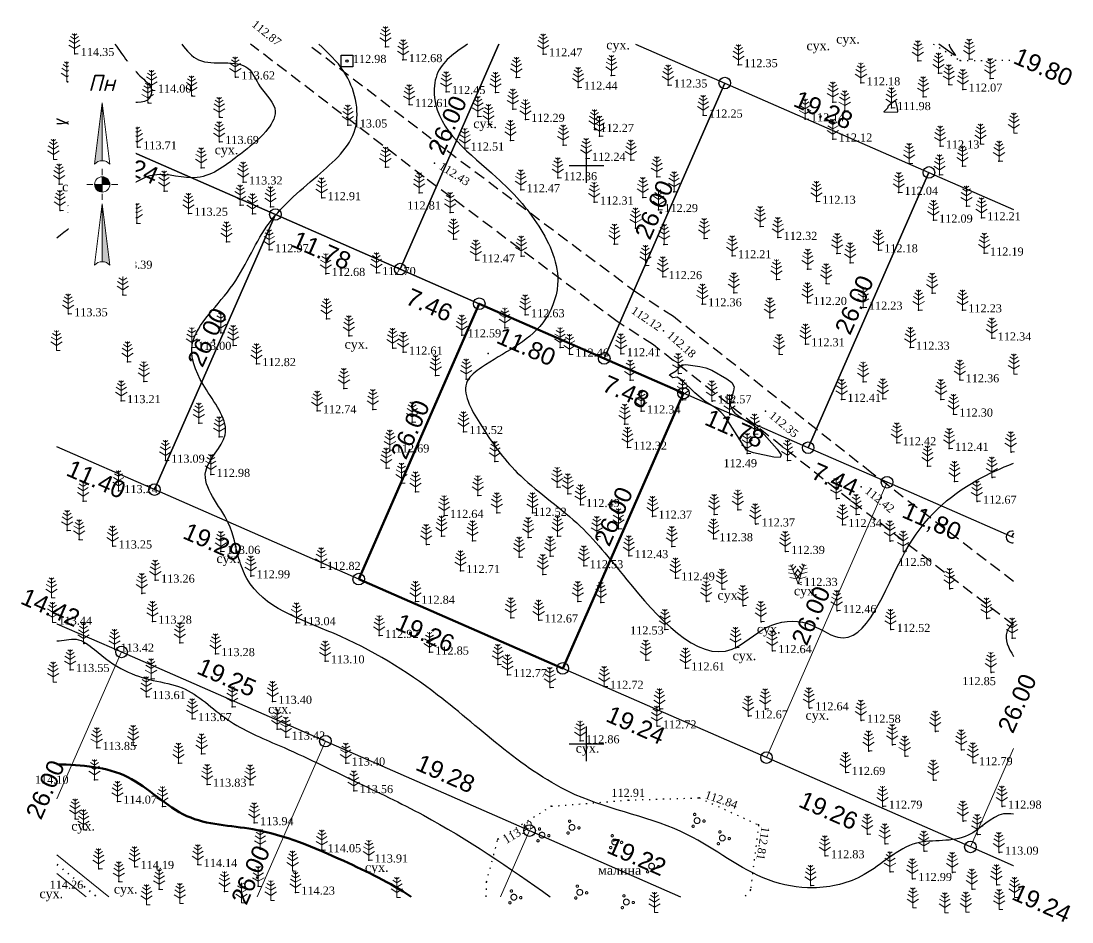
# Model space of a CAD drawing. Header units: millimetres. Extents: x 5405551.1 to 5405642, y 5525084.6 to 5525162.5.
import ezdxf
from ezdxf.enums import TextEntityAlignment as Align

# ---------------------------------------------------------------- set-up
doc = ezdxf.new("R2010")
doc.units = ezdxf.units.MM
doc.set_wipeout_variables(frame=1)
for name, pattern in [('DASHEDX2', [1.5, 1, -0.5]), ('HIDDEN', [0.5, 0, -0.5]), ('суцільна', [50, 50, 0])]:
    doc.linetypes.add(name, pattern=pattern)
for name, color, linetype, lineweight in [('#Лист (текст_ПН)', 250, 'Continuous', 0), ('#Штамп', 250, 'Continuous', 0), ('11900000', 1, 'Continuous', 30), ('Контур', 7, 'HIDDEN', 30), ('рельеф', 7, 'Continuous', 0), ('ТОЧКИ', 7, 'Continuous', 30), ('усл. знак', 7, 'суцільна', 20)]:
    doc.layers.add(name, color=color, linetype=linetype, lineweight=lineweight)
for name, color, linetype in [('SC007', 7, 'Continuous'), ('горизонтали', 42, 'Continuous'), ('дороги', 7, 'Continuous'), ('Ділянки_Межі', 10, 'Continuous'), ('надписи', 7, 'Continuous'), ('отметки', 7, 'Continuous'), ('промеры', 185, 'Continuous'), ('Растительность', 7, 'Continuous')]:
    doc.layers.add(name, color=color, linetype=linetype)
doc.styles.get("Standard").update_dxf_attribs({"font": 'arial.ttf'})
doc.styles.add('times', font='times.ttf')
doc.styles.add('Мой_Топо', font='isocpeui.ttf')
doc.linetypes.add('канава 0', pattern='A,0.9,0,["|",Standard,S=0.25,R=0,X=0,Y=0],0.1', length=1)

# ---------------------------------------------------------------- blocks, each defined once
blk = doc.blocks.new('SYMBOL902')
at = {"layer": 'SC007'}
blk.add_lwpolyline([(-1.25, -1.25), (-1.25, 1.25), (1.25, 1.25), (1.25, -1.25)], close=True, dxfattribs=at)
blk.add_circle((0, 0), 0.25, dxfattribs=at)
blk = doc.blocks.new('A$C51FE15A3')
at = {"layer": 'Растительность', "color": 94, "lineweight": 0}
for points in [[(-0.447, 1.172), (0, 0.895), (0.447, 1.172)], [(-0.343, 1.489), (0, 1.267), (0.343, 1.489)], [(-0.201, 1.726), (0, 1.584), (0.201, 1.726)], [(0, 1.75), (0, 0), (0.319, 0)], [(-0.493, 0.753), (0, 0.444), (0.493, 0.753)]]:
    blk.add_lwpolyline(points, dxfattribs=at)
blk = doc.blocks.new('A$C72385B22')
at = {"layer": 'усл. знак'}
for centre, radius in [((0, 0), 0.625), ((-0.02, 1.49), 0.25), ((-1.29, -0.64), 0.25), ((1.28, -0.76), 0.25)]:
    blk.add_circle(centre, radius, dxfattribs=at)
blk = doc.blocks.new('*U5')
at = {"color": 0}
for points in [[(-0.113, 0), (-0.109, -0.029), (-0.097, -0.056)], [(-0.113, 0), (-0.097, -0.056), (0, 0)], [(-0.097, -0.056), (0, -0.113), (0, 0)], [(-0.097, -0.056), (-0.08, -0.08), (-0.056, -0.097)], [(-0.097, -0.056), (-0.056, -0.097), (0, -0.113)], [(-0.056, -0.097), (-0.029, -0.109), (0, -0.113)]]:
    blk.add_solid(points, dxfattribs=at)
blk = doc.blocks.new('*U6')
at = {"color": 0}
for points in [[(0, 0), (0.097, 0.056), (0, 0.113)], [(0.097, 0.056), (0.029, 0.109), (0, 0.113)], [(0, 0), (0.113, 0), (0.097, 0.056)], [(0.097, 0.056), (0.056, 0.097), (0.029, 0.109)], [(0.097, 0.056), (0.08, 0.08), (0.056, 0.097)], [(0.113, 0), (0.109, 0.029), (0.097, 0.056)]]:
    blk.add_solid(points, dxfattribs=at)
blk = doc.blocks.new('*U7')
at = {"color": 0}
for points in [[(0, -1.136), (0.021, -1.138), (0, -0.288)], [(0.021, -1.138), (0.042, -1.142), (0, -0.288)], [(0.042, -1.142), (0.062, -1.15), (0, -0.288)], [(0.062, -1.15), (0.081, -1.16), (0, -0.288)], [(0.081, -1.16), (0.098, -1.173), (0, -0.288)], [(0.098, -1.173), (0.113, -1.188), (0, -0.288)]]:
    blk.add_solid(points, dxfattribs=at)
blk = doc.blocks.new('*U8')
at = {"color": 0}
for points in [[(-0.113, 0.297), (-0.098, 0.312), (0, 1.197)], [(-0.098, 0.312), (-0.081, 0.325), (0, 1.197)], [(-0.081, 0.325), (-0.062, 0.335), (0, 1.197)], [(-0.062, 0.335), (-0.042, 0.343), (0, 1.197)], [(-0.042, 0.343), (-0.021, 0.347), (0, 1.197)], [(-0.021, 0.347), (0, 0.349), (0, 1.197)]]:
    blk.add_solid(points, dxfattribs=at)
blk = doc.blocks.new('#Північ')
at = {"color": 7}
blk.add_wipeout([(-2.901, 10.635), (2.901, 10.635), (2.901, -7.981), (-2.901, -7.981)], dxfattribs=at).dxf.layer = '#Лист (текст_ПН)'
at = {"layer": '#Лист (текст_ПН)'}
for p, q in [((-0.663, 1.748), (0, 7.043)), ((0, 7.043), (0, 2.052)), ((0, 7.043), (0.663, 1.748)), ((0, 1.337), (0, 0.807)), ((-1.337, 0), (-0.807, 0)), ((-0.662, 0), (0.662, 0)), ((0, 0.662), (0, -0.662)), ((1.337, 0), (0.807, 0)), ((0, -1.337), (0, -0.807)), ((-0.663, -6.99), (0, -1.695)), ((0, -1.695), (0.663, -6.99)), ((0, -1.695), (0, -6.686))]:
    blk.add_line(p, q, dxfattribs=at)
at = {"layer": '#Лист (текст_ПН)', "flags": 128}
for points in [[(0, 7.043), (-0.663, 1.748, -0.218585), (0, 2.052)], [(0, 0), (-0.662, 0, 0.414214), (0, -0.662)]]:
    blk.add_lwpolyline(points, format="xyb", close=True, dxfattribs=at)
at = {"layer": '#Лист (текст_ПН)'}
blk.add_circle((0, 0), 0.662, dxfattribs=at)
for centre in [(0, 1.178), (0, -7.56)]:
    blk.add_arc(centre, 0.874, 40.67981, 139.32019, dxfattribs=at)
at = {"layer": '#Лист (текст_ПН)', "xscale": 5.883850111352785, "yscale": 5.883850111352785, "zscale": 5.883850111352785}
for name in ['*U8', '*U5', '*U6', '*U7']:
    blk.add_blockref(name, (0, 0), dxfattribs=at)
at = {"layer": '#Лист (текст_ПН)', "style": 'Мой_Топо'}
blk.add_text('Пн', height=1.4, dxfattribs=at).set_placement((-1.217, 8.077))

msp = doc.modelspace()

# ---------------------------------------------------------------- linework, layer by layer
at = {"layer": '11900000', "color": 7}
for points in [[(5405600, 5525148.5, 0), (5405600, 5525151.5, 0)], [(5405600, 5525148.5, 0), (5405600, 5525151.5, 0)], [(5405598.5, 5525150, 0), (5405601.5, 5525150, 0)], [(5405598.5, 5525150, 0), (5405601.5, 5525150, 0)], [(5405600, 5525098.5, 0), (5405600, 5525101.5, 0)], [(5405600, 5525098.5, 0), (5405600, 5525101.5, 0)], [(5405598.5, 5525100, 0), (5405601.5, 5525100, 0)], [(5405598.5, 5525100, 0), (5405601.5, 5525100, 0)]]:
    msp.add_polyline3d(points, dxfattribs=at)
at = {"layer": 'горизонтали', "color": 32}
msp.add_polyline3d([(5405631.366, 5525160.52, 112), (5405631.347, 5525160.432, 112), (5405631.477, 5525160.172, 112), (5405631.907, 5525159.532, 112), (5405631.797, 5525159.552, 112), (5405630.475, 5525160.52, 112)], dxfattribs=at)
for points in [[(5405625.767, 5525154.622, 112), (5405625.717, 5525154.662, 112), (5405626.067, 5525155.012, 112), (5405626.107, 5525155.202, 112), (5405626.517, 5525155.512, 112), (5405626.637, 5525155.572, 112), (5405626.717, 5525155.562, 112), (5405626.857, 5525154.972, 112), (5405626.877, 5525154.662, 112), (5405626.847, 5525154.592, 112), (5405625.767, 5525154.622, 112)], [(5405607.467, 5525131.652, 112.5), (5405607.167, 5525131.872, 112.5), (5405607.207, 5525131.942, 112.5), (5405607.747, 5525132.242, 112.5), (5405607.977, 5525132.482, 112.5), (5405608.107, 5525132.682, 112.5), (5405608.267, 5525132.782, 112.5), (5405608.567, 5525132.812, 112.5), (5405609.787, 5525132.632, 112.5), (5405610.307, 5525132.512, 112.5), (5405610.827, 5525132.302, 112.5), (5405612.137, 5525131.552, 112.5), (5405612.547, 5525131.232, 112.5), (5405612.747, 5525130.882, 112.5), (5405612.717, 5525130.512, 112.5), (5405612.437, 5525129.582, 112.5), (5405612.427, 5525129.292, 112.5), (5405612.497, 5525129.072, 112.5), (5405612.657, 5525128.782, 112.5), (5405612.827, 5525128.582, 112.5), (5405613.487, 5525128.122, 112.5), (5405614.617, 5525127.432, 112.5), (5405615.117, 5525126.992, 112.5), (5405616.487, 5525125.482, 112.5), (5405616.817, 5525124.992, 112.5), (5405616.727, 5525124.752, 112.5), (5405616.187, 5525124.772, 112.5), (5405614.427, 5525125.152, 112.5), (5405614.017, 5525125.292, 112.5), (5405613.827, 5525125.402, 112.5), (5405612.007, 5525128.242, 112.5), (5405611.617, 5525128.682, 112.5), (5405611.227, 5525128.982, 112.5), (5405610.247, 5525129.592, 112.5), (5405609.367, 5525130.362, 112.5), (5405608.267, 5525131.422, 112.5), (5405607.987, 5525131.632, 112.5), (5405607.827, 5525131.692, 112.5), (5405607.467, 5525131.652, 112.5)]]:
    msp.add_polyline3d(points, close=True, dxfattribs=at)
for points, knots in [([(5405559.196, 5525160.52, 113.973), (5405559.894, 5525159.546, 113.958), (5405560.8, 5525158.108, 113.95), (5405562.53, 5525156.801, 114.055), (5405562.057, 5525155.107, 113.802), (5405558.149, 5525156.361, 114.185), (5405555.91, 5525153.587, 114.03), (5405554.209, 5525153.602, 113.999), (5405554.185, 5525153.603, 113.999)], [96.2116, 96.2116, 96.2116, 96.2116, 99.889377, 101.25486, 101.908936, 104.462973, 110.221445, 110.304182, 110.304182, 110.304182, 110.304182]), ([(5405564.973, 5525160.52, 113.5), (5405565.394, 5525159.939, 113.5), (5405566.762, 5525158.287, 113.5), (5405570.613, 5525159.534, 113.5), (5405571.684, 5525156.553, 113.5), (5405573.627, 5525154.949, 113.5), (5405572.051, 5525152.507, 113.5), (5405569.761, 5525150.82, 113.5), (5405566.616, 5525148.238, 113.5), (5405562.705, 5525149.803, 113.5), (5405559.579, 5525147.6, 113.5), (5405556.888, 5525145.781, 113.5), (5405554.973, 5525144.384, 113.5), (5405554.185, 5525143.731, 113.5)], [99.863702, 99.863702, 99.863702, 99.863702, 101.912727, 106.243838, 108.163109, 110.655399, 112.587254, 115.519591, 119.766213, 123.497413, 126.54295, 130.488841, 133.513632, 133.513632, 133.513632, 133.513632]), ([(5405636.929, 5525093.906), (5405636.628, 5525093.956), (5405635.205, 5525094.035), (5405632.949, 5525091.153), (5405627.992, 5525092.164), (5405624.432, 5525088.349), (5405619.809, 5525087.234), (5405614.267, 5525088.284), (5405608.405, 5525093.232), (5405597.107, 5525094.992), (5405588.409, 5525103.854), (5405579.035, 5525109.606), (5405571.371, 5525111.966), (5405569.709, 5525116.448), (5405569.284, 5525119.656), (5405565.633, 5525123.218), (5405569.898, 5525126.87), (5405567.01, 5525130.436), (5405564.813, 5525135.049), (5405569.793, 5525139.231), (5405571.886, 5525145.046), (5405576.408, 5525148.838), (5405580.91, 5525152.767), (5405579.635, 5525157.929), (5405577.613, 5525159.783), (5405576.826, 5525160.52)], [181.738545, 181.738545, 181.738545, 181.738545, 182.66385, 186.23147, 190.763459, 196.023934, 200.592391, 204.501187, 212.520791, 222.836087, 237.536386, 248.01366, 256.866189, 258.720564, 261.95275, 266.836168, 270.378711, 274.599254, 278.374828, 284.568748, 290.803381, 296.97347, 302.199909, 307.230718, 310.466471, 310.466471, 310.466471, 310.466471]), ([(5405589.693, 5525160.52), (5405588.58, 5525159.745), (5405586.928, 5525158.637), (5405586.523, 5525153.415), (5405591.743, 5525149.767), (5405595.996, 5525145.101), (5405598.147, 5525140.306), (5405595.998, 5525135.121), (5405592.302, 5525133.657), (5405588.798, 5525130.974), (5405591.168, 5525126.951), (5405593.956, 5525122.982), (5405599.465, 5525119.279), (5405603.945, 5525113.455), (5405610.712, 5525105.665), (5405615.424, 5525110.46), (5405618.971, 5525110.905), (5405623.825, 5525107.203), (5405627.066, 5525117.716), (5405632.073, 5525122.093), (5405635.821, 5525123.846), (5405636.929, 5525124.266)], [99.413939, 99.413939, 99.413939, 99.413939, 103.244221, 105.220832, 113.967103, 119.548086, 124.864016, 128.424184, 134.979892, 136.668136, 140.471916, 145.840127, 152.573567, 159.115125, 170.0303, 173.592386, 177.120836, 179.98427, 189.282528, 198.155168, 201.671426, 201.671426, 201.671426, 201.671426]), ([(5405636.929, 5525110.504), (5405636.677, 5525110.224), (5405635.965, 5525109.392), (5405636.479, 5525108.278), (5405636.929, 5525107.556)], [157.956715, 157.956715, 157.956715, 157.956715, 159.036588, 161.273379, 161.273379, 161.273379, 161.273379]), ([(5405554.185, 5525108.898), (5405554.707, 5525108.911), (5405555.985, 5525109.336), (5405557.809, 5525107.807), (5405559.784, 5525106.268), (5405562.486, 5525105.421), (5405565.832, 5525104.897), (5405568.827, 5525101.723), (5405574.123, 5525099.626), (5405579.745, 5525096.832), (5405587.847, 5525093.027), (5405593.328, 5525089.272), (5405596.845, 5525086.768)], [10.18823, 10.18823, 10.18823, 10.18823, 11.81191, 13.632623, 16.826034, 19.431788, 22.005704, 26.799828, 31.811981, 38.996737, 45.651099, 58.667738, 58.667738, 58.667738, 58.667738])]:
    msp.add_open_spline(points, degree=3, knots=knots, dxfattribs=at)
at = {"layer": 'горизонтали', "color": 32, "lineweight": 50}
msp.add_open_spline([(5405584.818, 5525086.768), (5405583.008, 5525087.99), (5405578.467, 5525090.149), (5405572.117, 5525092.895), (5405565.016, 5525092.996), (5405560.595, 5525097.891), (5405556.32, 5525098.16), (5405554.185, 5525098.221)], degree=3, knots=[353.159158, 353.159158, 353.159158, 353.159158, 359.732332, 368.054814, 373.883266, 380.004986, 386.236113, 386.236113, 386.236113, 386.236113], dxfattribs=at)
at = {"layer": 'дороги', "color": 7, "linetype": 'DASHEDX2'}
for points in [[(5405636.929, 5525110.265), (5405622.827, 5525121.037), (5405605.772, 5525134.499), (5405602.629, 5525136.522), (5405585.937, 5525149.012), (5405570.923, 5525160.52)], [(5405636.929, 5525114.04), (5405624.667, 5525123.407), (5405607.518, 5525136.943), (5405604.341, 5525138.988), (5405587.749, 5525151.404), (5405575.855, 5525160.52)]]:
    msp.add_lwpolyline(points, dxfattribs=at)
at = {"layer": 'Ділянки_Межі'}
for points in [[(5405592.401, 5525160.52), (5405583.877, 5525141.051), (5405573.079, 5525145.778), (5405554.185, 5525154.05)], [(5405604.236, 5525160.52), (5405611.949, 5525157.143), (5405601.521, 5525133.326), (5405590.715, 5525138.057), (5405583.877, 5525141.051)], [(5405583.877, 5525141.051), (5405592.401, 5525160.52)], [(5405636.788, 5525117.886), (5405636.929, 5525118.208)], [(5405636.929, 5525117.824), (5405636.788, 5525117.886)]]:
    msp.add_lwpolyline(points, dxfattribs=at)
at = {"layer": 'Ділянки_Межі', "lineweight": 25}
for points in [[(5405604.236, 5525160.52), (5405611.949, 5525157.143), (5405629.608, 5525149.412), (5405636.929, 5525146.207)], [(5405554.185, 5525154.05), (5405573.079, 5525145.778), (5405562.618, 5525121.976), (5405554.185, 5525125.668)], [(5405619.165, 5525125.601), (5405629.608, 5525149.412), (5405636.929, 5525146.207)], [(5405636.929, 5525089.442), (5405633.199, 5525091.075), (5405615.555, 5525098.8), (5405597.932, 5525106.515), (5405580.288, 5525114.24), (5405562.618, 5525121.976), (5405554.185, 5525125.668)], [(5405636.929, 5525118.208), (5405636.788, 5525117.886), (5405625.982, 5525122.617), (5405619.165, 5525125.601)], [(5405554.185, 5525110.385), (5405559.77, 5525107.94), (5405577.405, 5525100.219), (5405595.064, 5525092.487), (5405608.129, 5525086.768)]]:
    msp.add_lwpolyline(points, dxfattribs=at)
at = {"layer": 'Ділянки_Межі'}
msp.add_lwpolyline([(5405601.521, 5525133.326), (5405611.949, 5525157.143), (5405629.608, 5525149.412), (5405619.165, 5525125.601), (5405608.375, 5525130.325)], close=True, dxfattribs=at)
at = {"layer": 'Ділянки_Межі', "lineweight": 25}
msp.add_lwpolyline([(5405562.618, 5525121.976), (5405573.079, 5525145.778), (5405583.877, 5525141.051), (5405590.715, 5525138.057), (5405580.288, 5525114.24)], close=True, dxfattribs=at)
at = {"layer": 'Ділянки_Межі', "lineweight": 50}
msp.add_lwpolyline([(5405580.288, 5525114.24), (5405590.715, 5525138.057), (5405601.521, 5525133.326), (5405608.375, 5525130.325), (5405597.932, 5525106.515)], close=True, dxfattribs=at)
at = {"layer": 'Ділянки_Межі', "lineweight": 0}
msp.add_lwpolyline([(5405597.932, 5525106.515), (5405608.375, 5525130.325), (5405619.165, 5525125.601), (5405625.982, 5525122.617), (5405615.555, 5525098.8)], close=True, dxfattribs=at)
for points in [[(5405615.555, 5525098.8), (5405625.982, 5525122.617), (5405636.788, 5525117.886), (5405636.929, 5525117.824)], [(5405554.185, 5525110.385), (5405559.77, 5525107.94), (5405554.185, 5525095.227)], [(5405554.185, 5525095.227), (5405559.77, 5525107.94), (5405577.405, 5525100.219), (5405571.515, 5525086.768)], [(5405571.515, 5525086.768), (5405577.405, 5525100.219), (5405595.064, 5525092.487), (5405592.555, 5525086.768)], [(5405636.929, 5525099.579), (5405633.199, 5525091.075), (5405615.555, 5525098.8)], [(5405633.199, 5525091.075), (5405636.929, 5525099.579)], [(5405592.555, 5525086.768), (5405595.064, 5525092.487), (5405608.129, 5525086.768)], [(5405636.929, 5525089.442), (5405633.199, 5525091.075)]]:
    msp.add_lwpolyline(points, dxfattribs=at)
at = {"layer": 'Контур', "color": 7, "linetype": 'HIDDEN'}
for points, elevation in [([(5405629.979, 5525160.52), (5405632.31, 5525159.09), (5405636.929, 5525159.128)], 112.419), ([(5405591.322, 5525086.768), (5405591.339, 5525088.05), (5405592.33, 5525091.761), (5405596.946, 5525094.594), (5405603.597, 5525095.127), (5405609.731, 5525095.321), (5405614.878, 5525092.983), (5405614.173, 5525087.355), (5405613.671, 5525086.768)], 113.78)]:
    msp.add_lwpolyline(points, dxfattribs=dict(at, elevation=elevation))
at = {"layer": 'отметки', "color": 7}
for p in [(5405582.592, 5525160.284, 112.646), (5405555.741, 5525159.68, 114.35), (5405596.232, 5525159.65, 112.471), (5405633.082, 5525159.201, 112.053), (5405584.114, 5525159.152, 112.68), (5405613.121, 5525158.717, 112.353), (5405628.641, 5525159.065, 112.106), (5405632.306, 5525159.087, 112.003), (5405569.638, 5525157.652, 113.624), (5405593.916, 5525157.623, 112.396), (5405602.132, 5525157.795, 112.38), (5405630.431, 5525157.997, 112.131), (5405634.891, 5525157.53, 112.092), (5405555.095, 5525157.249, 114.254), (5405562.411, 5525156.517, 114.001), (5405599.27, 5525156.767, 112.442), (5405607.038, 5525156.961, 112.353), (5405623.723, 5525157.15, 112.176), (5405631.32, 5525157.004, 112.102), (5405632.548, 5525156.598, 112.072), (5405565.875, 5525156.026, 113.925), (5405587.839, 5525156.394, 112.445), (5405592.11, 5525156.333, 112.378), (5405629.112, 5525155.963, 112.099), (5405562.062, 5525155.421, 113.914), (5405584.643, 5525155.274, 112.605), (5405593.61, 5525154.895, 112.334), (5405621.302, 5525155.499, 112.162), (5405622.317, 5525154.752, 112.279), (5405626.358, 5525155.004, 111.98), (5405568.266, 5525154.191, 113.923), (5405590.598, 5525154.264, 112.443), (5405594.699, 5525153.986, 112.291), (5405610.089, 5525154.355, 112.246), (5405618.891, 5525154.033, 112.141), (5405579.348, 5525153.503, 113.052), (5405591.514, 5525153.548, 112.404), (5405600.685, 5525153.112, 112.271), (5405568.241, 5525152.073, 113.689), (5405593.401, 5525152.174, 112.332), (5405601.101, 5525152.542, 112.194), (5405621.298, 5525152.282, 112.119), (5405561.149, 5525151.609, 113.711), (5405589.462, 5525151.502, 112.506), (5405597.977, 5525151.779, 112.274), (5405630.566, 5525151.687, 112.135), (5405634.069, 5525151.875, 112.149), (5405586.843, 5525150.208, 112.433), (5405599.966, 5525150.616, 112.241), (5405603.82, 5525150.478, 112.238), (5405627.887, 5525150.183, 112.201), (5405635.664, 5525150.393, 112.144), (5405566.666, 5525149.81, 113.572), (5405582.593, 5525149.857, 112.932), (5405630.522, 5525149.201, 112.184), (5405632.518, 5525149.953, 112.283), (5405554.379, 5525148.406, 113.643), (5405556.62, 5525148.494, 113.646), (5405570.289, 5525148.572, 113.325), (5405597.497, 5525148.94, 112.362), (5405606.078, 5525149.043, 112.198), (5405563.458, 5525147.797, 113.36), (5405585.513, 5525147.659, 112.809), (5405594.299, 5525147.902, 112.467), (5405607.554, 5525147.743, 112.176), (5405626.99, 5525147.672, 112.043), (5405570.02, 5525146.589, 113.108), (5405577.084, 5525147.212, 112.912), (5405600.655, 5525146.831, 112.308), (5405604.852, 5525147.246, 112.208), (5405619.87, 5525146.902, 112.127), (5405632.851, 5525146.504, 112.22), (5405554.453, 5525146.122, 113.566), (5405565.565, 5525145.863, 113.247), (5405571.094, 5525145.828, 113.097), (5405572.651, 5525146.44, 113.018), (5405588.191, 5525145.941, 112.662), (5405606.223, 5525146.183, 112.288), (5405561.101, 5525145.013, 113.362), (5405615.006, 5525144.729, 112.25), (5405629.989, 5525145.271, 112.089), (5405634.15, 5525145.476, 112.212), (5405604.238, 5525144.599, 112.246), (5405616.543, 5525143.778, 112.317), (5405568.862, 5525143.402, 113.094), (5405588.492, 5525143.646, 112.532), (5405602.395, 5525143.207, 112.312), (5405606.69, 5525143.19, 112.194), (5405610.164, 5525143.688, 112.174), (5405572.545, 5525142.712, 112.972), (5405594.341, 5525142.185, 112.61), (5405612.58, 5525142.191, 112.214), (5405621.652, 5525142.414, 112.271), (5405625.236, 5525142.703, 112.182), (5405634.394, 5525142.421, 112.192), (5405559.032, 5525141.282, 113.394), (5405590.406, 5525141.836, 112.47), (5405605.071, 5525141.359, 112.302), (5405619.117, 5525141.046, 112.236), (5405622.797, 5525141.594, 112.329), (5405577.444, 5525140.657, 112.676), (5405581.812, 5525140.733, 112.703), (5405606.58, 5525140.382, 112.258), (5405616.412, 5525140.14, 112.224), (5405620.714, 5525139.795, 112.276), (5405559.878, 5525138.814, 113.277), (5405612.733, 5525138.999, 112.272), (5405629.879, 5525138.958, 112.216), (5405603.485, 5525137.755, 112.12), (5405610.007, 5525138.032, 112.361), (5405619.108, 5525138.144, 112.204), (5405623.914, 5525137.74, 112.233), (5405628.719, 5525137.51, 112.189), (5405632.514, 5525137.514, 112.233), (5405555.168, 5525137.171, 113.35), (5405577.495, 5525136.75, 112.754), (5405594.689, 5525137.088, 112.634), (5405615.85, 5525136.845, 112.254), (5405592.917, 5525135.959, 112.543), (5405606.645, 5525135.721, 112.176), (5405568.352, 5525135.526, 112.944), (5405579.439, 5525135.282, 112.73), (5405579.468, 5525135.273, 112.732), (5405589.2, 5525135.352, 112.59), (5405635.057, 5525135.077, 112.336), (5405565.863, 5525134.264, 112.998), (5405569.42, 5525134.454, 112.911), (5405583.222, 5525134.2, 112.578), (5405584.136, 5525133.856, 112.608), (5405591.472, 5525133.744, 112.506), (5405597.709, 5525134.265, 112.387), (5405618.921, 5525134.574, 112.31), (5405627.994, 5525134.276, 112.33), (5405560.282, 5525133.03, 113.209), (5405571.447, 5525132.862, 112.819), (5405598.521, 5525133.681, 112.461), (5405602.972, 5525133.72, 112.414), (5405616.643, 5525133.682, 112.371), (5405607.933, 5525132.015, 112.524), (5405561.698, 5525131.318, 113.209), (5405586.94, 5525131.841, 112.582), (5405589.584, 5525131.543, 112.499), (5405603.757, 5525131.446, 112.408), (5405623.906, 5525131.294, 112.322), (5405632.285, 5525131.464, 112.358), (5405579.008, 5525130.718, 112.697), (5405559.751, 5525129.659, 113.21), (5405608.287, 5525129.743, 112.336), (5405610.851, 5525129.643, 112.572), (5405622.059, 5525129.771, 112.408), (5405625.609, 5525129.83, 112.373), (5405630.645, 5525129.775, 112.348), (5405576.679, 5525128.78, 112.74), (5405581.513, 5525128.9, 112.682), (5405604.712, 5525128.766, 112.339), (5405612.376, 5525128.451, 112.526), (5405615.468, 5525128.758, 112.347), (5405631.74, 5525128.495, 112.296), (5405566.447, 5525127.729, 113.044), (5405584.91, 5525127.817, 112.642), (5405603.287, 5525127.628, 112.27), (5405568.224, 5525126.551, 113.02), (5405589.36, 5525126.987, 112.516), (5405614.529, 5525126.752, 112.568), (5405603.543, 5525125.629, 112.318), (5405626.829, 5525126.02, 112.42), (5405582.988, 5525125.396, 112.691), (5405613.885, 5525125.109, 112.494), (5405631.359, 5525125.534, 112.41), (5405636.709, 5525125.224, 112.448), (5405563.558, 5525124.505, 113.087), (5405582.67, 5525123.831, 112.702), (5405592.068, 5525124.412, 112.526), (5405617.388, 5525124.489, 112.498), (5405629.491, 5525124.013, 112.415), (5405567.486, 5525123.277, 112.984), (5405635.082, 5525123.035, 112.583), (5405583.978, 5525122.531, 112.735), (5405597.44, 5525122.18, 112.461), (5405623.747, 5525122.222, 112.424), (5405631.832, 5525122.676, 112.359), (5405559.51, 5525121.874, 113.245), (5405585.187, 5525121.778, 112.69), (5405590.595, 5525121.462, 112.574), (5405598.382, 5525121.612, 112.556), (5405621.604, 5525121.194, 112.497), (5405556.442, 5525120.985, 113.216), (5405599.455, 5525120.672, 112.488), (5405613.071, 5525120.219, 112.333), (5405633.786, 5525120.962, 112.669), (5405587.669, 5525119.73, 112.645), (5405592.227, 5525119.976, 112.655), (5405595.315, 5525119.981, 112.516), (5405605.71, 5525119.668, 112.372), (5405611.029, 5525119.828, 112.395), (5405623.327, 5525119.821, 112.492), (5405555.073, 5525118.454, 113.28), (5405602.75, 5525118.601, 112.433), (5405614.623, 5525118.995, 112.37), (5405622.126, 5525118.942, 112.339), (5405556.101, 5525117.656, 113.33), (5405587.45, 5525117.953, 112.662), (5405590.117, 5525117.563, 112.7), (5405594.951, 5525117.83, 112.564), (5405597.478, 5525117.95, 112.575), (5405600.894, 5525117.933, 112.464), (5405610.977, 5525117.716, 112.382), (5405626.258, 5525117.528, 112.435), (5405559.006, 5525117.088, 113.247), (5405568.362, 5525116.619, 113.058), (5405586.134, 5525117.231, 112.759), (5405607.366, 5525117.059, 112.46), (5405617.197, 5525116.614, 112.385), (5405627.403, 5525116.634, 112.496), (5405594.156, 5525116.148, 112.644), (5405596.847, 5525116.213, 112.567), (5405603.653, 5525116.254, 112.433), (5405577.05, 5525115.232, 112.818), (5405589.092, 5525114.962, 112.708), (5405599.76, 5525115.38, 112.534), (5405562.691, 5525114.137, 113.259), (5405570.941, 5525114.508, 112.986), (5405596.199, 5525114.652, 112.61), (5405607.679, 5525114.327, 112.492), (5405618.31, 5525113.847, 112.326), (5405561.524, 5525113.007, 113.205), (5405611.716, 5525113.359, 112.442), (5405631.411, 5525113.401, 112.668), (5405585.198, 5525112.305, 112.839), (5405599.238, 5525112.314, 112.595), (5405601.224, 5525112.215, 112.592), (5405610.367, 5525112.305, 112.483), (5405613.531, 5525111.935, 112.507), (5405621.667, 5525111.503, 112.458), (5405562.439, 5525110.582, 113.283), (5405574.888, 5525110.451, 113.038), (5405593.437, 5525110.901, 112.741), (5405595.852, 5525110.69, 112.674), (5405615.098, 5525110.552, 112.5), (5405634.61, 5525110.846, 112.759), (5405582.056, 5525109.354, 112.918), (5405606.772, 5525109.881, 112.531), (5405626.327, 5525109.87, 112.521), (5405556.494, 5525108.669, 113.516), (5405564.81, 5525108.728, 113.342), (5405612.91, 5525108.31, 112.5), (5405636.822, 5525109.128, 113.079), (5405559.176, 5525108.162, 113.422), (5405567.891, 5525107.776, 113.277), (5405586.405, 5525107.909, 112.853), (5405616.066, 5525108.038, 112.636), (5405577.382, 5525107.154, 113.1), (5405592.327, 5525106.859, 112.758), (5405605.112, 5525107.223, 112.678), (5405608.549, 5525106.54, 112.609), (5405555.325, 5525106.407, 113.55), (5405562.32, 5525105.62, 113.478), (5405593.161, 5525105.966, 112.774), (5405635, 5525106.162, 112.85), (5405596.834, 5525104.863, 112.816), (5405601.519, 5525104.952, 112.722), (5405561.916, 5525104.062, 113.606), (5405569.326, 5525103.204, 113.425), (5405572.838, 5525103.653, 113.396), (5405606.32, 5525103.012, 112.754), (5405615.476, 5525103, 112.678), (5405619.265, 5525103.091, 112.637), (5405565.891, 5525102.161, 113.673), (5405614, 5525102.387, 112.674), (5405623.758, 5525102.017, 112.579), (5405573.227, 5525101.258, 113.455), (5405606.095, 5525101.519, 112.717), (5405630.188, 5525101.068, 112.702), (5405573.975, 5525100.56, 113.424), (5405599.441, 5525100.24, 112.857), (5405557.622, 5525099.66, 113.852), (5405560.782, 5525099.872, 113.915), (5405624.424, 5525099.37, 112.638), (5405626.46, 5525099.915, 112.663), (5405632.425, 5525099.467, 112.733), (5405564.691, 5525098.317, 113.824), (5405566.699, 5525099.129, 113.706), (5405579.165, 5525098.316, 113.398), (5405627.547, 5525098.917, 112.657), (5405633.441, 5525098.34, 112.787), (5405622.424, 5525097.499, 112.693), (5405557.434, 5525096.889, 114.134), (5405567.169, 5525096.48, 113.828), (5405630.012, 5525096.844, 112.829), (5405570.893, 5525096.45, 113.829), (5405579.851, 5525095.929, 113.557), (5405559.423, 5525095.016, 114.068), (5405603.597, 5525095.127, 112.91), (5405609.731, 5525095.321, 112.84), (5405563.305, 5525094.566, 114.022), (5405596.946, 5525094.594, 113.093), (5405625.635, 5525094.582, 112.789), (5405635.946, 5525094.584, 112.978), (5405555.754, 5525093.498, 114.187), (5405571.249, 5525093.158, 113.938), (5405614.878, 5525092.983, 112.807), (5405632.561, 5525093.309, 112.932), (5405556.482, 5525092.572, 114.136), (5405624.294, 5525092.168, 112.907), (5405633.82, 5525092.145, 113.016), (5405592.33, 5525091.761, 113.417), (5405625.809, 5525091.342, 112.947), (5405571.77, 5525090.877, 114.179), (5405577.088, 5525090.815, 114.052), (5405620.628, 5525090.294, 112.833), (5405629.189, 5525090.711, 113.025), (5405635.686, 5525090.603, 113.094), (5405560.906, 5525089.368, 114.194), (5405566.378, 5525089.542, 114.141), (5405581.154, 5525089.931, 113.909), (5405557.796, 5525089.193, 114.217), (5405574.575, 5525088.996, 114.087), (5405626.266, 5525088.922, 113.025), (5405628.197, 5525088.327, 112.994), (5405631.657, 5525088.874, 113.031), (5405559.539, 5525088.076, 114.244), (5405563.031, 5525087.417, 114.254), (5405571.599, 5525087.674, 114.318), (5405591.339, 5525088.05, 113.619), (5405619.396, 5525087.735, 112.989), (5405633.35, 5525087.409, 113.097), (5405635.471, 5525087.792, 113.11), (5405568.668, 5525087.224, 114.333), (5405574.824, 5525087.147, 114.232), (5405614.173, 5525087.355, 113.055)]:
    msp.add_point(p, dxfattribs=at)
at = {"layer": 'рельеф', "color": 7, "linetype": 'канава 0'}
for points, elevation in [([(5405558.672, 5525086.768), (5405554.185, 5525090.402)], 113.66), ([(5405554.185, 5525088.782), (5405556.717, 5525086.768)], 113.39)]:
    msp.add_lwpolyline(points, dxfattribs=dict(at, elevation=elevation))
at = {"layer": 'рельеф', "color": 7, "linetype": 'HIDDEN', "lineweight": 40, "elevation": 113.4}
msp.add_lwpolyline([(5405554.185, 5525089.567), (5405557.617, 5525086.768)], dxfattribs=at)
at = {"layer": 'ТОЧКИ'}
for centre in [(5405611.949, 5525157.143, 107.24), (5405629.608, 5525149.412, 107.24), (5405573.079, 5525145.778, 107.24), (5405583.877, 5525141.051, 107.24), (5405590.715, 5525138.057, 107.24), (5405601.521, 5525133.326, 107.24), (5405608.375, 5525130.325, 107.24), (5405619.165, 5525125.601, 107.24), (5405625.982, 5525122.617), (5405562.618, 5525121.976), (5405580.288, 5525114.24), (5405559.771, 5525107.939), (5405597.932, 5525106.515), (5405577.405, 5525100.219), (5405615.555, 5525098.8), (5405595.064, 5525092.487), (5405633.199, 5525091.075)]:
    msp.add_circle(centre, 0.5, dxfattribs=at)
for centre, start, end in [((5405636.788, 5525117.886, 107.24), 90, 270), ((5405636.787, 5525117.886, 107.24), 73.56503, 89.91923), ((5405636.787, 5525117.886, 107.24), 270.08075, 286.43511)]:
    msp.add_arc(centre, 0.5, start, end, dxfattribs=at)

# ---------------------------------------------------------------- block references
at = {"layer": 'отметки', "color": 7, "xscale": 0.400000000372529, "yscale": 0.400000000372529, "zscale": 0.400000000372529}
msp.add_blockref('SYMBOL902', (5405579.27, 5525159.05, 112.98), dxfattribs=at)
at = {"layer": 'Растительность', "color": 7}
for p in [(5405582.6, 5525160.29, 112.65), (5405555.69, 5525159.68, 114.35), (5405596.24, 5525159.65, 112.47), (5405584.12, 5525159.15, 112.68), (5405613.13, 5525158.72, 112.35), (5405628.65, 5525159.06, 112.11), (5405633.09, 5525159.2, 112.05), (5405569.61, 5525157.65, 113.63), (5405593.92, 5525157.62, 112.4), (5405602.14, 5525157.79, 112.38), (5405630.44, 5525158, 112.13), (5405634.9, 5525157.53, 112.09), (5405555.05, 5525157.25, 114.26), (5405599.27, 5525156.77, 112.44), (5405607.04, 5525156.96, 112.35), (5405623.73, 5525157.15, 112.18), (5405631.33, 5525157, 112.1), (5405632.55, 5525156.6, 112.07), (5405562.37, 5525156.51, 114), (5405565.83, 5525156.02, 113.93), (5405587.85, 5525156.39, 112.45), (5405592.12, 5525156.33, 112.38), (5405629.12, 5525155.96, 112.1), (5405562.03, 5525155.41, 113.92), (5405584.65, 5525155.27, 112.61), (5405593.62, 5525154.89, 112.33), (5405621.3, 5525155.5, 112.16), (5405622.32, 5525154.75, 112.28), (5405626.37, 5525155, 111.98), (5405568.22, 5525154.17, 113.93), (5405590.6, 5525154.26, 112.44), (5405594.71, 5525153.98, 112.29), (5405610.09, 5525154.35, 112.25), (5405618.89, 5525154.03, 112.14), (5405579.35, 5525153.5, 113.05), (5405591.52, 5525153.55, 112.4), (5405600.69, 5525153.11, 112.27), (5405568.22, 5525152.06, 113.69), (5405593.41, 5525152.17, 112.33), (5405601.11, 5525152.54, 112.19), (5405621.3, 5525152.28, 112.12), (5405636.96, 5525152.81, 112.05), (5405561.13, 5525151.6, 113.71), (5405589.47, 5525151.5, 112.51), (5405597.98, 5525151.78, 112.27), (5405630.57, 5525151.69, 112.13), (5405634.07, 5525151.87, 112.15), (5405553.87, 5525150.53, 113.8), (5405599.97, 5525150.61, 112.24), (5405603.83, 5525150.48, 112.24), (5405627.89, 5525150.18, 112.2), (5405635.67, 5525150.39, 112.14), (5405566.65, 5525149.8, 113.57), (5405582.59, 5525149.86, 112.93), (5405632.52, 5525149.95, 112.28), (5405554.37, 5525148.4, 113.64), (5405556.61, 5525148.49, 113.65), (5405570.28, 5525148.57, 113.32), (5405597.5, 5525148.94, 112.36), (5405606.08, 5525149.04, 112.2), (5405630.53, 5525149.2, 112.18), (5405563.45, 5525147.79, 113.36), (5405585.51, 5525147.66, 112.81), (5405594.3, 5525147.9, 112.47), (5405607.56, 5525147.74, 112.18), (5405627, 5525147.67, 112.04), (5405570.02, 5525146.59, 113.11), (5405577.08, 5525147.21, 112.91), (5405600.66, 5525146.83, 112.31), (5405604.86, 5525147.24, 112.21), (5405619.88, 5525146.9, 112.13), (5405554.44, 5525146.12, 113.57), (5405565.56, 5525145.86, 113.25), (5405571.09, 5525145.83, 113.1), (5405572.65, 5525146.44, 113.02), (5405588.19, 5525145.94, 112.66), (5405606.23, 5525146.18, 112.29), (5405632.85, 5525146.5, 112.22), (5405561.1, 5525145.01, 113.36), (5405615.01, 5525144.73, 112.25), (5405629.99, 5525145.27, 112.09), (5405634.15, 5525145.48, 112.21), (5405604.24, 5525144.6, 112.25), (5405568.86, 5525143.4, 113.09), (5405588.49, 5525143.64, 112.53), (5405602.4, 5525143.2, 112.31), (5405606.7, 5525143.19, 112.19), (5405610.17, 5525143.69, 112.17), (5405616.55, 5525143.78, 112.32), (5405572.54, 5525142.71, 112.97), (5405594.34, 5525142.18, 112.61), (5405612.58, 5525142.19, 112.21), (5405621.66, 5525142.41, 112.27), (5405625.24, 5525142.7, 112.18), (5405634.4, 5525142.42, 112.19), (5405559.03, 5525141.28, 113.39), (5405590.41, 5525141.83, 112.47), (5405605.08, 5525141.36, 112.3), (5405622.8, 5525141.59, 112.33), (5405577.44, 5525140.66, 112.68), (5405581.81, 5525140.73, 112.7), (5405606.58, 5525140.38, 112.26), (5405619.12, 5525141.04, 112.24), (5405616.42, 5525140.14, 112.22), (5405620.72, 5525139.79, 112.28), (5405559.88, 5525138.81, 113.28), (5405612.74, 5525139, 112.27), (5405629.88, 5525138.96, 112.22), (5405610.01, 5525138.03, 112.36), (5405619.11, 5525138.14, 112.2), (5405623.92, 5525137.74, 112.23), (5405628.72, 5525137.51, 112.19), (5405632.52, 5525137.51, 112.23), (5405555.16, 5525137.17, 113.35), (5405577.49, 5525136.75, 112.75), (5405594.69, 5525137.09, 112.63), (5405615.85, 5525136.84, 112.25), (5405592.92, 5525135.96, 112.54), (5405568.35, 5525135.53, 112.94), (5405579.44, 5525135.28, 112.73), (5405589.2, 5525135.35, 112.59), (5405635.06, 5525135.08, 112.34), (5405554.14, 5525134, 113.36), (5405565.86, 5525134.26, 113), (5405569.42, 5525134.45, 112.91), (5405583.22, 5525134.2, 112.58), (5405584.14, 5525133.86, 112.61), (5405597.71, 5525134.26, 112.39), (5405618.92, 5525134.57, 112.31), (5405628, 5525134.27, 112.33), (5405560.28, 5525133.03, 113.21), (5405598.52, 5525133.68, 112.46), (5405602.97, 5525133.72, 112.41), (5405616.64, 5525133.68, 112.37), (5405571.45, 5525132.86, 112.82), (5405607.91, 5525132.03, 112.52), (5405561.7, 5525131.32, 113.21), (5405586.94, 5525131.84, 112.58), (5405589.58, 5525131.54, 112.5), (5405603.76, 5525131.44, 112.41), (5405623.91, 5525131.29, 112.32), (5405632.29, 5525131.46, 112.36), (5405636.96, 5525131.97, 112.14), (5405579.01, 5525130.72, 112.7), (5405559.75, 5525129.66, 113.21), (5405608.29, 5525129.74, 112.34), (5405610.83, 5525129.66, 112.57), (5405622.06, 5525129.77, 112.41), (5405625.61, 5525129.83, 112.37), (5405630.65, 5525129.77, 112.35), (5405576.68, 5525128.78, 112.74), (5405581.51, 5525128.9, 112.68), (5405604.71, 5525128.76, 112.34), (5405612.35, 5525128.47, 112.53), (5405631.74, 5525128.49, 112.3), (5405566.45, 5525127.73, 113.04), (5405584.91, 5525127.82, 112.64), (5405603.29, 5525127.63, 112.27), (5405568.22, 5525126.55, 113.02), (5405589.36, 5525126.99, 112.52), (5405614.51, 5525126.77, 112.57), (5405603.54, 5525125.63, 112.32), (5405626.83, 5525126.02, 112.42), (5405582.99, 5525125.4, 112.69), (5405613.89, 5525125.11, 112.49), (5405631.36, 5525125.53, 112.41), (5405636.68, 5525125.25, 112.45), (5405563.56, 5525124.5, 113.09), (5405582.67, 5525123.83, 112.7), (5405592.07, 5525124.41, 112.53), (5405617.36, 5525124.51, 112.5), (5405629.49, 5525124.01, 112.41), (5405567.49, 5525123.28, 112.98), (5405635.06, 5525123.06, 112.58), (5405583.98, 5525122.53, 112.73), (5405597.44, 5525122.18, 112.46), (5405631.83, 5525122.68, 112.36), (5405559.51, 5525121.87, 113.24), (5405585.19, 5525121.78, 112.69), (5405590.6, 5525121.46, 112.57), (5405598.38, 5525121.61, 112.56), (5405621.58, 5525121.22, 112.5), (5405556.44, 5525120.98, 113.22), (5405599.46, 5525120.67, 112.49), (5405613.07, 5525120.22, 112.33), (5405633.76, 5525120.99, 112.67), (5405587.67, 5525119.73, 112.64), (5405592.23, 5525119.98, 112.66), (5405595.32, 5525119.98, 112.52), (5405605.71, 5525119.67, 112.37), (5405611.03, 5525119.83, 112.39), (5405623.3, 5525119.84, 112.49), (5405555.07, 5525118.45, 113.28), (5405602.75, 5525118.6, 112.43), (5405614.59, 5525119.02, 112.37), (5405622.13, 5525118.94, 112.34), (5405556.1, 5525117.65, 113.33), (5405587.45, 5525117.95, 112.66), (5405590.12, 5525117.56, 112.7), (5405594.95, 5525117.83, 112.56), (5405597.48, 5525117.95, 112.57), (5405600.89, 5525117.93, 112.46), (5405610.98, 5525117.71, 112.38), (5405626.23, 5525117.55, 112.43), (5405559, 5525117.09, 113.25), (5405568.36, 5525116.62, 113.06), (5405586.13, 5525117.23, 112.76), (5405607.37, 5525117.06, 112.46), (5405617.17, 5525116.64, 112.38), (5405627.37, 5525116.66, 112.49), (5405594.16, 5525116.15, 112.64), (5405596.85, 5525116.21, 112.57), (5405603.65, 5525116.25, 112.43), (5405577.05, 5525115.23, 112.82), (5405589.09, 5525114.96, 112.71), (5405599.76, 5525115.38, 112.53), (5405562.69, 5525114.14, 113.26), (5405570.94, 5525114.51, 112.99), (5405596.2, 5525114.65, 112.61), (5405607.68, 5525114.33, 112.49), (5405561.52, 5525113.01, 113.2), (5405611.69, 5525113.38, 112.44), (5405631.38, 5525113.42, 112.67), (5405553.7, 5525112.61, 113.39), (5405585.2, 5525112.3, 112.84), (5405599.24, 5525112.31, 112.6), (5405601.22, 5525112.21, 112.59), (5405610.34, 5525112.32, 112.48), (5405613.5, 5525111.95, 112.51), (5405621.63, 5525111.52, 112.46), (5405553.81, 5525110.49, 113.44), (5405562.44, 5525110.58, 113.28), (5405574.89, 5525110.45, 113.04), (5405593.44, 5525110.9, 112.74), (5405595.85, 5525110.69, 112.67), (5405615.07, 5525110.57, 112.5), (5405634.58, 5525110.87, 112.76), (5405582.06, 5525109.35, 112.92), (5405606.77, 5525109.88, 112.53), (5405626.29, 5525109.89, 112.52), (5405556.49, 5525108.67, 113.52), (5405564.81, 5525108.73, 113.34), (5405636.8, 5525109.14, 113.08), (5405559.17, 5525108.16, 113.42), (5405567.89, 5525107.77, 113.28), (5405586.41, 5525107.91, 112.85), (5405612.88, 5525108.33, 112.5), (5405616.04, 5525108.05, 112.64), (5405577.38, 5525107.15, 113.1), (5405592.33, 5525106.86, 112.76), (5405605.11, 5525107.22, 112.68), (5405608.55, 5525106.54, 112.61), (5405555.32, 5525106.4, 113.55), (5405593.16, 5525105.97, 112.77), (5405634.97, 5525106.18, 112.85), (5405553.85, 5525105.33, 113.63), (5405562.32, 5525105.62, 113.48), (5405596.83, 5525104.86, 112.82), (5405601.52, 5525104.95, 112.72), (5405561.91, 5525104.06, 113.61), (5405569.33, 5525103.2, 113.43), (5405572.84, 5525103.65, 113.4), (5405606.3, 5525103.02, 112.75), (5405615.45, 5525103.01, 112.68), (5405619.23, 5525103.11, 112.64), (5405565.89, 5525102.16, 113.67), (5405613.97, 5525102.4, 112.67), (5405623.72, 5525102.03, 112.58), (5405573.23, 5525101.25, 113.46), (5405606.07, 5525101.53, 112.72), (5405630.15, 5525101.09, 112.7), (5405573.98, 5525100.56, 113.42), (5405599.44, 5525100.24, 112.86), (5405557.62, 5525099.65, 113.85), (5405560.78, 5525099.86, 113.92), (5405624.39, 5525099.38, 112.64), (5405626.43, 5525099.93, 112.66), (5405632.39, 5525099.48, 112.73), (5405566.7, 5525099.12, 113.71), (5405627.51, 5525098.93, 112.66), (5405633.41, 5525098.36, 112.79), (5405564.69, 5525098.31, 113.82), (5405579.17, 5525098.31, 113.4), (5405622.39, 5525097.51, 112.69), (5405557.43, 5525096.88, 114.13), (5405629.98, 5525096.86, 112.83), (5405567.17, 5525096.47, 113.83), (5405570.89, 5525096.44, 113.83), (5405579.85, 5525095.92, 113.56), (5405559.42, 5525095.01, 114.07), (5405563.3, 5525094.56, 114.02), (5405625.6, 5525094.59, 112.79), (5405635.92, 5525094.6, 112.98), (5405555.75, 5525093.49, 114.19), (5405571.25, 5525093.15, 113.94), (5405632.53, 5525093.32, 112.93), (5405556.48, 5525092.56, 114.14), (5405624.27, 5525092.18, 112.91), (5405633.79, 5525092.16, 113.01), (5405625.78, 5525091.35, 112.95), (5405571.77, 5525090.86, 114.18), (5405577.09, 5525090.8, 114.05), (5405620.6, 5525090.3, 112.83), (5405629.16, 5525090.72, 113.02), (5405635.66, 5525090.61, 113.09), (5405560.9, 5525089.36, 114.19), (5405566.38, 5525089.53, 114.14), (5405581.15, 5525089.92, 113.91), (5405557.79, 5525089.18, 114.22), (5405574.57, 5525088.98, 114.09), (5405626.24, 5525088.93, 113.02), (5405631.63, 5525088.88, 113.03), (5405559.54, 5525088.06, 114.24), (5405571.6, 5525087.66, 114.32), (5405619.37, 5525087.74, 112.99), (5405628.17, 5525088.33, 112.99), (5405635.44, 5525087.8, 113.11), (5405563.03, 5525087.4, 114.25), (5405568.67, 5525087.21, 114.33), (5405574.82, 5525087.13, 114.23), (5405583.59, 5525086.7, 114.04), (5405633.32, 5525087.42, 113.1), (5405637.01, 5525086.7, 113.16), (5405561.93, 5525086.08, 114.34), (5405564.82, 5525086.19, 114.28), (5405570.15, 5525086.23, 114.35), (5405572.67, 5525086.43, 114.28), (5405628.22, 5525085.8, 113.14), (5405635.69, 5525085.67, 113.21), (5405605.86, 5525085.41, 113.37), (5405630.98, 5525085.39, 113.18), (5405632.81, 5525085.43, 113.18)]:
    msp.add_blockref('A$C51FE15A3', p, dxfattribs=at)
for rotation in [21.2853601512271, 343.2517577919539]:
    msp.add_blockref('A$C51FE15A3', (5405618.31, 5525113.847, 112.326), dxfattribs=dict(at, rotation=rotation))
at = {"layer": 'усл. знак', "color": 7, "linetype": 'суцільна', "lineweight": 13, "xscale": 0.3999999998750298, "yscale": 0.3999999998750298, "zscale": 0.3999999998750298, "rotation": 265.3647753868261}
for p in [(5405609.557, 5525093.351), (5405598.737, 5525092.764), (5405596.136, 5525092.094), (5405602.427, 5525091.507), (5405611.738, 5525091.842), (5405605.615, 5525089.412), (5405599.408, 5525087.148), (5405593.704, 5525086.729), (5405603.434, 5525086.31)]:
    msp.add_blockref('A$C72385B22', p, dxfattribs=at)

# ---------------------------------------------------------------- texts
at = {"layer": 'надписи', "color": 7, "style": 'times'}
for s, p in [('сух.', (5405621.583, 5525161.361, 111.861)), ('сух.', (5405601.699, 5525160.855, 111.861)), ('сух.', (5405619.014, 5525160.781, 111.861)), ('сух.', (5405590.195, 5525154.045, 111.861)), ('сух.', (5405567.824, 5525151.78, 111.861)), ('сух.', (5405554.626, 5525148.579, 111.861)), ('сух.', (5405579.062, 5525134.969, 111.861)), ('сух.', (5405567.976, 5525116.429, 111.861)), ('сух.', (5405611.318, 5525113.261, 111.861)), ('сух.', (5405617.928, 5525113.631, 111.861)), ('сух.', (5405614.724, 5525110.337, 111.861)), ('сух.', (5405612.623, 5525108.024, 111.861)), ('сух.', (5405572.442, 5525103.412, 111.861)), ('сух.', (5405618.933, 5525102.872, 111.861)), ('сух.', (5405599.055, 5525100.03, 111.861)), ('сух.', (5405555.423, 5525093.289, 111.861)), ('сух.', (5405580.82, 5525089.721, 111.861)), ('малина', (5405600.983, 5525089.471, 170.061)), ('сух.', (5405559.102, 5525087.845, 111.861)), ('сух.', (5405552.668, 5525087.44, 111.861))]:
    msp.add_text(s, height=0.8, dxfattribs=at).set_placement(p, align=Align.TOP_LEFT)
at = {"layer": 'отметки', "color": 7, "style": 'times'}
for s, rotation, p in [('112.87', 321.1427, (5405571.407, 5525162.654, 112.869)), ('112.43', 327.64024, (5405587.533, 5525150.363, 112.433)), ('112.12', 325.5837, (5405604.18, 5525137.885, 112.12)), ('112.18', 318.50783, (5405607.351, 5525135.764, 112.176)), ('112.35', 320.08516, (5405616.172, 5525128.821, 112.347)), ('112.42', 320.90717, (5405624.45, 5525122.295, 112.424)), ('112.84', 340.63826, (5405610.397, 5525095.968, 112.84)), ('113.42', 31.18546, (5405592.686, 5525091.912, 113.417)), ('112.81', 260.80289, (5405615.834, 5525092.766, 112.807))]:
    msp.add_text(s, height=0.7, rotation=rotation, dxfattribs=at).set_placement(p, align=Align.TOP_LEFT)
for s, p in [('114.35', (5405556.241, 5525160.18, 114.35)), ('112.47', (5405596.732, 5525160.15, 112.471)), ('112.98', (5405579.776, 5525159.582, 112.98)), ('112.68', (5405584.614, 5525159.652, 112.68)), ('112.35', (5405613.621, 5525159.217, 112.353)), ('113.62', (5405570.138, 5525158.152, 113.624)), ('112.35', (5405607.538, 5525157.461, 112.353)), ('112.18', (5405624.223, 5525157.65, 112.176)), ('114.00', (5405562.911, 5525157.017, 114.001)), ('112.45', (5405588.339, 5525156.894, 112.445)), ('112.44', (5405599.77, 5525157.267, 112.442)), ('112.07', (5405633.048, 5525157.098, 112.072)), ('112.61', (5405585.143, 5525155.774, 112.605)), ('112.25', (5405610.589, 5525154.855, 112.246)), ('111.98', (5405626.858, 5525155.504, 111.98)), ('113.05', (5405579.848, 5525154.003, 113.052)), ('112.29', (5405595.199, 5525154.486, 112.291)), ('112.14', (5405619.391, 5525154.533, 112.141)), ('112.27', (5405601.185, 5525153.612, 112.271)), ('113.71', (5405561.649, 5525152.109, 113.711)), ('113.69', (5405568.741, 5525152.573, 113.689)), ('112.51', (5405589.962, 5525152.002, 112.506)), ('112.12', (5405621.798, 5525152.782, 112.119)), ('112.13', (5405631.066, 5525152.187, 112.135)), ('112.24', (5405600.466, 5525151.116, 112.241)), ('112.36', (5405597.997, 5525149.44, 112.362)), ('113.65', (5405557.12, 5525148.994, 113.646)), ('113.32', (5405570.789, 5525149.072, 113.325)), ('112.47', (5405594.799, 5525148.402, 112.467)), ('112.91', (5405577.584, 5525147.712, 112.912)), ('112.13', (5405620.37, 5525147.402, 112.127)), ('112.04', (5405627.49, 5525148.172, 112.043)), ('113.57', (5405554.953, 5525146.622, 113.566)), ('112.81', (5405584.488, 5525146.907, 112.809)), ('112.31', (5405601.155, 5525147.331, 112.308)), ('112.29', (5405606.723, 5525146.683, 112.288)), ('113.25', (5405566.065, 5525146.363, 113.247)), ('112.09', (5405630.489, 5525145.771, 112.089)), ('112.21', (5405634.65, 5525145.976, 112.212)), ('112.32', (5405617.043, 5525144.278, 112.317)), ('112.97', (5405573.045, 5525143.212, 112.972)), ('112.18', (5405625.736, 5525143.203, 112.182)), ('112.19', (5405634.894, 5525142.921, 112.192)), ('112.47', (5405590.906, 5525142.336, 112.47)), ('112.21', (5405613.08, 5525142.691, 112.214)), ('113.39', (5405559.532, 5525141.782, 113.394)), ('112.68', (5405577.944, 5525141.157, 112.676)), ('112.70', (5405582.312, 5525141.233, 112.703)), ('112.26', (5405607.08, 5525140.882, 112.258)), ('112.36', (5405610.507, 5525138.532, 112.361)), ('112.20', (5405619.608, 5525138.644, 112.204)), ('113.35', (5405555.668, 5525137.671, 113.35)), ('112.63', (5405595.189, 5525137.588, 112.634)), ('112.23', (5405624.414, 5525138.24, 112.233)), ('112.23', (5405633.014, 5525138.014, 112.233)), ('112.59', (5405589.7, 5525135.852, 112.59)), ('112.34', (5405635.557, 5525135.577, 112.336)), ('113.00', (5405566.363, 5525134.764, 112.998)), ('112.31', (5405619.421, 5525135.074, 112.31)), ('112.33', (5405628.494, 5525134.776, 112.33)), ('112.61', (5405584.636, 5525134.356, 112.608)), ('112.46', (5405599.021, 5525134.181, 112.461)), ('112.41', (5405603.472, 5525134.22, 112.414)), ('112.82', (5405571.947, 5525133.362, 112.819)), ('112.36', (5405632.785, 5525131.964, 112.358)), ('113.21', (5405560.251, 5525130.159, 113.21)), ('112.57', (5405611.351, 5525130.143, 112.572)), ('112.41', (5405622.559, 5525130.271, 112.408)), ('112.74', (5405577.179, 5525129.28, 112.74)), ('112.34', (5405605.212, 5525129.266, 112.339)), ('112.30', (5405632.24, 5525128.995, 112.296)), ('112.52', (5405589.86, 5525127.487, 112.516)), ('112.42', (5405627.329, 5525126.52, 112.42)), ('112.69', (5405583.488, 5525125.896, 112.691)), ('112.32', (5405604.043, 5525126.129, 112.318)), ('112.41', (5405631.859, 5525126.034, 112.41)), ('113.09', (5405564.058, 5525125.005, 113.087)), ('112.98', (5405567.986, 5525123.777, 112.984)), ('112.49', (5405611.833, 5525124.619, 112.494)), ('113.24', (5405560.01, 5525122.374, 113.245)), ('112.49', (5405599.955, 5525121.172, 112.488)), ('112.67', (5405634.286, 5525121.462, 112.669)), ('112.64', (5405588.169, 5525120.23, 112.645)), ('112.52', (5405595.372, 5525120.412, 112.516)), ('112.37', (5405606.21, 5525120.168, 112.372)), ('112.37', (5405615.123, 5525119.495, 112.37)), ('112.34', (5405622.626, 5525119.442, 112.339)), ('113.25', (5405559.506, 5525117.588, 113.247)), ('112.38', (5405611.477, 5525118.216, 112.382)), ('113.06', (5405568.862, 5525117.119, 113.058)), ('112.43', (5405604.153, 5525116.754, 112.433)), ('112.39', (5405617.697, 5525117.114, 112.385)), ('112.82', (5405577.55, 5525115.732, 112.818)), ('112.53', (5405600.26, 5525115.88, 112.534)), ('112.50', (5405626.957, 5525116.071, 112.496)), ('112.99', (5405571.441, 5525115.008, 112.986)), ('112.71', (5405589.592, 5525115.462, 112.708)), ('112.49', (5405608.179, 5525114.827, 112.492)), ('113.26', (5405563.191, 5525114.637, 113.259)), ('112.33', (5405618.81, 5525114.347, 112.326)), ('112.84', (5405585.698, 5525112.805, 112.839)), ('112.46', (5405622.167, 5525112.003, 112.458)), ('113.28', (5405562.939, 5525111.082, 113.283)), ('112.67', (5405596.352, 5525111.19, 112.674)), ('113.44', (5405554.314, 5525110.997, 113.442)), ('113.04', (5405575.388, 5525110.951, 113.038)), ('112.53', (5405603.759, 5525110.155, 112.531)), ('112.52', (5405626.827, 5525110.37, 112.521)), ('112.92', (5405582.556, 5525109.854, 112.918)), ('113.42', (5405559.676, 5525108.662, 113.422)), ('112.85', (5405586.905, 5525108.409, 112.853)), ('112.64', (5405616.566, 5525108.538, 112.636)), ('113.28', (5405568.391, 5525108.276, 113.277)), ('113.10', (5405577.882, 5525107.654, 113.1)), ('113.55', (5405555.825, 5525106.907, 113.55)), ('112.77', (5405593.661, 5525106.466, 112.774)), ('112.61', (5405609.049, 5525107.04, 112.609)), ('112.85', (5405632.488, 5525105.769, 112.85)), ('112.72', (5405602.019, 5525105.452, 112.722)), ('113.61', (5405562.416, 5525104.562, 113.606)), ('113.40', (5405573.338, 5525104.153, 113.396)), ('112.67', (5405614.5, 5525102.887, 112.674)), ('112.64', (5405619.765, 5525103.591, 112.637)), ('113.67', (5405566.391, 5525102.661, 113.673)), ('112.72', (5405606.595, 5525102.019, 112.717)), ('112.58', (5405624.258, 5525102.517, 112.579)), ('113.42', (5405574.475, 5525101.06, 113.424)), ('113.85', (5405558.122, 5525100.16, 113.852)), ('112.86', (5405599.941, 5525100.74, 112.857)), ('113.40', (5405579.665, 5525098.816, 113.398)), ('112.79', (5405633.941, 5525098.84, 112.787)), ('112.69', (5405622.924, 5525097.999, 112.693)), ('114.10', (5405552.28, 5525097.246, 114.095)), ('113.83', (5405567.669, 5525096.98, 113.828)), ('113.56', (5405580.351, 5525096.429, 113.557)), ('112.91', (5405602.143, 5525096.108, 112.91)), ('114.07', (5405559.923, 5525095.516, 114.068)), ('112.79', (5405626.135, 5525095.082, 112.789)), ('112.98', (5405636.446, 5525095.084, 112.978)), ('113.94', (5405571.749, 5525093.658, 113.938)), ('114.05', (5405577.588, 5525091.315, 114.052)), ('113.09', (5405636.186, 5525091.103, 113.094)), ('113.91', (5405581.654, 5525090.431, 113.909)), ('112.83', (5405621.128, 5525090.794, 112.833)), ('114.19', (5405561.406, 5525089.868, 114.194)), ('114.14', (5405566.878, 5525090.042, 114.141)), ('112.99', (5405628.697, 5525088.827, 112.994)), ('114.26', (5405553.552, 5525088.16, 114.264)), ('114.23', (5405575.324, 5525087.647, 114.232))]:
    msp.add_text(s, height=0.7, dxfattribs=at).set_placement(p, align=Align.TOP_LEFT)
at = {"layer": 'промеры', "char_height": 1.5, "attachment_point": 1}
for s, insert, rotation in [('19.80', (5405637.401, 5525160.275), 336.35584), ('26.00', (5405586.221, 5525151.403), 66.37949), ('19.28', (5405618.38, 5525156.562), 336.35584), ('24.24', (5405558.337, 5525151.806), 336.35584), ('26.00', (5405604.098, 5525144.094), 66.37949), ('11.78', (5405574.975, 5525144.42), 336.35584), ('26.00', (5405621.411, 5525135.864), 66.37949), ('7.46', (5405584.834, 5525139.46), 336.35584), ('26.00', (5405565.406, 5525133.098), 65.18604), ('11.80', (5405592.685, 5525136.087), 336.35584), ('7.48', (5405601.834, 5525131.944), 336.35584), ('26.00', (5405583, 5525125.083, 107.24), 66.37949), ('11.78', (5405610.703, 5525129.01), 336.35584), ('11.40', (5405555.484, 5525124.619), 336.35584), ('7.44', (5405619.921, 5525124.378), 336.35584), ('26.00', (5405600.582, 5525117.569), 66.37949), ('11,80', (5405627.772, 5525121.005), 336.35584), ('19.29', (5405565.564, 5525119.185), 336.35584), ('14.42', (5405551.53, 5525113.532), 336.35584), ('26.00', (5405617.662, 5525108.991), 66.37949), ('19.26', (5405583.932, 5525111.331), 336.35584), ('19.25', (5405566.78, 5525107.488), 336.35584), ('26.00', (5405635.498, 5525101.401, 107.24), 66.37949), ('19.24', (5405602.16, 5525103.358), 336.35584), ('26.00', (5405551.427, 5525093.941, 107.24), 66.37949), ('19.28', (5405585.699, 5525099.157), 336.35584), ('19.26', (5405618.828, 5525095.972), 336.35584), ('26.00', (5405569.193, 5525086.566, 107.24), 66.37949), ('19.22', (5405602.24, 5525091.992), 336.35584), ('19.24', (5405637.273, 5525087.956), 336.35584)]:
    msp.add_mtext(s, dxfattribs=dict(at, insert=insert, rotation=rotation))

# ---------------------------------------------------------------- next in the draw order: block references
at = {"layer": '#Штамп'}
msp.add_blockref('#Північ', (5405558.098, 5525148.378, 931.373), dxfattribs=at)

doc.saveas('drawing.dxf')
